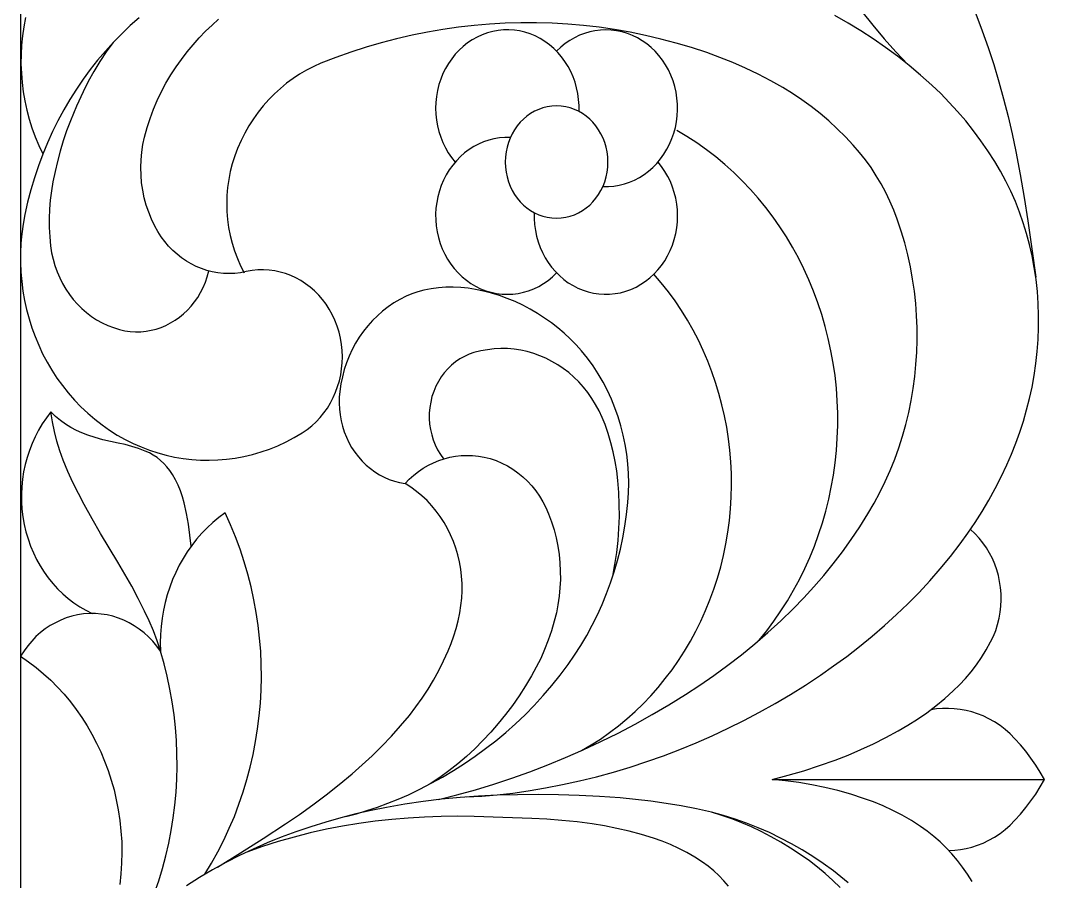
# Model space of a CAD drawing. Header units: millimetres. Extents: x 5940 to 9066, y 1327 to 3250.
# Drawn here: x 6726.5 to 6894.8, y 2338.6 to 2480.2 of the extents above; entities that cross this region are included whole.
import ezdxf

# ---------------------------------------------------------------- set-up
doc = ezdxf.new("R2010")
doc.units = ezdxf.units.MM
doc.layers.add('Default Layer', color=7, linetype='Continuous', lineweight=30)

msp = doc.modelspace()

# ---------------------------------------------------------------- linework, layer by layer
at = {"layer": 'Default Layer', "color": 18, "lineweight": 30, "true_color": 0x000000}
for points in [[(6799.72, 2352.51), (6802.28, 2352.65), (6804.84, 2352.86), (6807.39, 2353.14), (6809.93, 2353.5), (6809.93, 2353.5), (6812.76, 2353.98), (6815.58, 2354.52), (6818.38, 2355.14), (6821.17, 2355.83), (6823.94, 2356.59), (6826.7, 2357.41), (6829.43, 2358.3), (6832.15, 2359.27), (6834.84, 2360.29), (6837.51, 2361.39), (6840.16, 2362.55), (6842.78, 2363.78), (6845.38, 2365.08), (6847.95, 2366.44), (6850.5, 2367.86), (6853.01, 2369.35), (6855.5, 2370.9), (6857.95, 2372.52), (6857.95, 2372.52), (6860.13, 2374.03), (6862.28, 2375.61), (6864.38, 2377.24), (6866.45, 2378.93), (6868.48, 2380.67), (6870.47, 2382.47), (6870.47, 2382.47), (6872.34, 2384.27), (6874.16, 2386.12), (6875.93, 2388.03), (6877.65, 2390), (6879.31, 2392.02), (6880.91, 2394.1), (6880.91, 2394.1), (6882.17, 2395.84), (6883.38, 2397.62), (6884.53, 2399.44), (6885.63, 2401.3), (6886.68, 2403.2), (6887.67, 2405.14), (6888.6, 2407.1), (6888.6, 2407.1), (6889.37, 2408.86), (6890.07, 2410.64), (6890.72, 2412.45), (6891.31, 2414.28), (6891.85, 2416.13), (6892.32, 2418), (6892.73, 2419.89), (6893.08, 2421.79), (6893.08, 2421.79), (6893.38, 2423.75), (6893.6, 2425.72), (6893.74, 2427.69), (6893.82, 2429.67), (6893.82, 2431.65), (6893.75, 2433.62), (6893.61, 2435.6), (6893.39, 2437.56), (6893.1, 2439.52), (6892.74, 2441.47), (6892.74, 2441.47), (6892.33, 2443.3), (6891.85, 2445.12), (6891.3, 2446.9), (6890.68, 2448.66), (6890, 2450.39), (6889.25, 2452.09), (6888.43, 2453.76), (6887.55, 2455.38), (6886.61, 2456.97), (6886.61, 2456.97), (6885.49, 2458.7), (6884.32, 2460.39), (6883.1, 2462.03), (6881.83, 2463.63), (6880.51, 2465.17), (6879.14, 2466.67), (6877.72, 2468.12), (6876.26, 2469.51), (6876.26, 2469.51), (6874.42, 2471.16), (6872.54, 2472.75), (6870.61, 2474.27), (6868.64, 2475.73), (6866.63, 2477.12), (6864.59, 2478.45), (6862.51, 2479.72), (6862.51, 2479.72), (6860.32, 2480.97)], [(6864.76, 2481.6), (6866.59, 2479.36), (6868.45, 2477.16), (6870.37, 2475.02), (6872.33, 2472.92)], [(6883.52, 2481.22), (6884.55, 2478.47), (6885.53, 2475.7), (6886.44, 2472.91), (6887.29, 2470.09), (6888.07, 2467.25), (6888.8, 2464.38), (6889.47, 2461.51), (6890.07, 2458.61), (6890.07, 2458.61), (6890.78, 2454.83), (6891.43, 2451.03), (6892.03, 2447.23), (6892.03, 2447.23), (6892.7, 2442.6), (6893.34, 2437.97)], [(6745.99, 2480.59), (6744.53, 2479.31), (6743.12, 2477.97), (6741.75, 2476.57), (6740.43, 2475.13), (6739.16, 2473.63), (6737.94, 2472.09), (6736.77, 2470.49), (6735.66, 2468.86), (6734.59, 2467.17), (6733.59, 2465.45), (6732.64, 2463.68), (6731.74, 2461.88), (6730.91, 2460.03), (6730.13, 2458.15), (6729.42, 2456.24), (6728.77, 2454.29), (6728.18, 2452.31), (6727.66, 2450.3), (6727.21, 2448.26), (6727.21, 2448.26), (6726.92, 2446.69), (6726.7, 2445.1), (6726.56, 2443.52), (6726.48, 2441.94), (6726.48, 2440.36), (6726.54, 2438.79), (6726.68, 2437.22), (6726.88, 2435.67), (6727.15, 2434.14), (6727.48, 2432.62), (6727.88, 2431.11), (6728.35, 2429.64), (6728.88, 2428.18), (6729.47, 2426.75), (6730.12, 2425.36), (6730.84, 2423.99), (6731.62, 2422.66), (6732.46, 2421.37), (6733.36, 2420.12), (6734.32, 2418.92), (6735.34, 2417.75), (6735.34, 2417.75), (6736.42, 2416.63), (6737.55, 2415.57), (6738.71, 2414.58), (6739.91, 2413.65), (6741.13, 2412.79), (6742.39, 2412), (6743.67, 2411.28), (6744.98, 2410.62), (6746.31, 2410.04), (6747.67, 2409.52), (6749.03, 2409.07), (6750.42, 2408.69), (6751.82, 2408.38), (6753.23, 2408.14), (6754.64, 2407.97), (6756.07, 2407.88), (6757.5, 2407.85), (6758.92, 2407.9), (6760.35, 2408.01), (6761.78, 2408.2), (6763.2, 2408.46), (6764.61, 2408.8), (6766.01, 2409.21), (6767.4, 2409.69), (6768.77, 2410.24), (6770.13, 2410.87), (6771.47, 2411.58), (6772.78, 2412.36), (6772.78, 2412.36), (6773.6, 2412.91), (6774.37, 2413.52), (6775.08, 2414.18), (6775.75, 2414.89), (6776.36, 2415.65), (6776.93, 2416.44), (6777.43, 2417.28), (6777.88, 2418.15), (6778.28, 2419.04), (6778.61, 2419.97), (6778.89, 2420.91), (6779.11, 2421.88), (6779.26, 2422.87), (6779.36, 2423.86), (6779.38, 2424.87), (6779.35, 2425.87), (6779.25, 2426.89), (6779.08, 2427.9), (6778.84, 2428.9), (6778.53, 2429.9), (6778.53, 2429.9), (6778.16, 2430.86), (6777.73, 2431.79), (6777.24, 2432.67), (6776.7, 2433.5), (6776.12, 2434.28), (6775.49, 2435.01), (6774.82, 2435.69), (6774.1, 2436.31), (6773.35, 2436.88), (6772.57, 2437.39), (6771.76, 2437.84), (6770.92, 2438.22), (6770.06, 2438.54), (6769.17, 2438.8), (6768.27, 2438.99), (6767.35, 2439.11), (6766.42, 2439.16), (6765.48, 2439.13), (6764.54, 2439.03), (6763.59, 2438.86), (6763.59, 2438.86), (6762.65, 2438.68), (6761.71, 2438.58), (6760.77, 2438.54), (6759.84, 2438.57), (6758.92, 2438.67), (6758.01, 2438.84), (6757.11, 2439.07), (6756.24, 2439.36), (6755.38, 2439.72), (6754.55, 2440.13), (6753.74, 2440.6), (6752.96, 2441.14), (6752.21, 2441.72), (6751.5, 2442.36), (6750.82, 2443.06), (6750.19, 2443.8), (6749.6, 2444.6), (6749.05, 2445.44), (6748.55, 2446.34), (6748.55, 2446.34), (6748.01, 2447.46), (6747.55, 2448.62), (6747.15, 2449.81), (6746.82, 2451.01), (6746.57, 2452.24), (6746.39, 2453.48), (6746.29, 2454.73), (6746.26, 2455.98), (6746.3, 2457.24), (6746.41, 2458.49), (6746.61, 2459.74), (6746.87, 2460.98), (6746.87, 2460.98), (6747.3, 2462.53), (6747.78, 2464.06), (6748.34, 2465.55), (6748.96, 2467.02), (6749.64, 2468.45), (6750.38, 2469.84), (6751.18, 2471.2), (6752.05, 2472.51), (6752.05, 2472.51), (6752.94, 2473.76), (6753.88, 2474.97), (6754.85, 2476.14), (6755.86, 2477.28), (6756.91, 2478.37), (6756.91, 2478.37), (6757.96, 2479.38), (6759.05, 2480.35)], [(6727.29, 2480.64), (6727.01, 2479.13), (6726.79, 2477.61), (6726.65, 2476.08), (6726.57, 2474.55), (6726.56, 2473.02), (6726.62, 2471.49), (6726.74, 2469.96), (6726.93, 2468.44), (6727.19, 2466.93), (6727.52, 2465.43), (6727.91, 2463.95), (6728.37, 2462.48), (6728.9, 2461.03), (6729.5, 2459.61), (6730.16, 2458.22)], [(6795.16, 2352.08), (6798.21, 2352.85), (6801.24, 2353.69), (6804.25, 2354.6), (6807.24, 2355.59), (6810.21, 2356.65), (6813.16, 2357.78), (6816.08, 2358.98), (6818.98, 2360.25), (6821.85, 2361.59), (6824.7, 2363), (6827.52, 2364.48), (6830.3, 2366.03), (6833.06, 2367.64), (6835.78, 2369.33), (6835.78, 2369.33), (6838.14, 2370.87), (6840.46, 2372.47), (6842.73, 2374.14), (6844.97, 2375.88), (6847.16, 2377.68), (6849.31, 2379.54), (6851.42, 2381.46), (6853.48, 2383.45), (6853.48, 2383.45), (6855.2, 2385.21), (6856.88, 2387.03), (6858.5, 2388.9), (6860.06, 2390.83), (6861.58, 2392.81), (6863.03, 2394.84), (6864.43, 2396.92), (6865.77, 2399.05), (6865.77, 2399.05), (6866.78, 2400.78), (6867.72, 2402.55), (6868.6, 2404.35), (6869.41, 2406.18), (6870.16, 2408.04), (6870.83, 2409.92), (6871.44, 2411.83), (6871.98, 2413.75), (6872.46, 2415.7), (6872.86, 2417.66), (6873.2, 2419.63), (6873.46, 2421.61), (6873.66, 2423.61), (6873.79, 2425.61), (6873.85, 2427.62), (6873.84, 2429.62), (6873.76, 2431.63), (6873.61, 2433.64), (6873.39, 2435.64), (6873.1, 2437.64), (6872.74, 2439.63), (6872.31, 2441.61), (6871.8, 2443.57), (6871.23, 2445.52), (6870.58, 2447.46), (6870.58, 2447.46), (6870.01, 2448.96), (6869.38, 2450.43), (6868.69, 2451.87), (6867.94, 2453.27), (6867.13, 2454.63), (6866.27, 2455.96), (6865.35, 2457.23), (6864.38, 2458.46), (6863.36, 2459.65), (6863.36, 2459.65), (6862.06, 2461.03), (6860.72, 2462.36), (6859.33, 2463.64), (6857.9, 2464.85), (6856.43, 2466.01), (6854.92, 2467.1), (6853.38, 2468.14), (6851.8, 2469.11), (6851.8, 2469.11), (6849.78, 2470.25), (6847.73, 2471.32), (6845.66, 2472.31), (6843.56, 2473.24), (6841.43, 2474.09), (6839.27, 2474.87), (6839.27, 2474.87), (6836.78, 2475.69), (6834.27, 2476.43), (6831.75, 2477.1), (6829.22, 2477.69), (6826.68, 2478.21), (6824.13, 2478.66), (6821.57, 2479.03), (6819.01, 2479.33), (6816.44, 2479.55), (6813.87, 2479.7), (6811.3, 2479.78), (6808.72, 2479.78), (6806.15, 2479.71), (6803.59, 2479.56), (6801.02, 2479.35), (6798.46, 2479.05), (6795.91, 2478.69), (6793.36, 2478.25), (6790.83, 2477.73), (6788.3, 2477.15), (6785.78, 2476.49), (6783.28, 2475.75), (6780.8, 2474.94), (6778.33, 2474.06), (6775.87, 2473.11), (6775.87, 2473.11), (6774.67, 2472.58), (6773.5, 2471.99), (6772.36, 2471.33), (6771.27, 2470.61), (6770.2, 2469.83), (6769.19, 2468.99), (6768.21, 2468.09), (6767.28, 2467.14), (6766.39, 2466.14), (6765.55, 2465.08), (6764.77, 2463.98), (6764.03, 2462.83), (6763.35, 2461.64), (6762.73, 2460.4), (6762.16, 2459.13), (6762.16, 2459.13), (6761.69, 2457.88), (6761.28, 2456.6), (6760.95, 2455.31), (6760.7, 2454.01), (6760.52, 2452.7), (6760.41, 2451.38), (6760.37, 2450.06), (6760.4, 2448.74), (6760.51, 2447.42), (6760.69, 2446.11), (6760.94, 2444.82), (6761.27, 2443.54), (6761.66, 2442.27), (6762.13, 2441.04), (6762.66, 2439.83), (6763.27, 2438.64)], [(6818.28, 2465.19), (6818.28, 2466.18), (6818.21, 2467.16), (6818.08, 2468.13), (6817.88, 2469.08), (6817.62, 2470), (6817.29, 2470.9), (6816.91, 2471.77), (6816.47, 2472.61), (6815.96, 2473.41), (6815.41, 2474.17), (6814.8, 2474.88), (6814.13, 2475.55), (6813.42, 2476.16), (6813.42, 2476.16), (6812.67, 2476.71), (6811.88, 2477.19), (6811.07, 2477.61), (6810.24, 2477.95), (6809.39, 2478.22), (6808.52, 2478.43), (6807.65, 2478.56), (6806.76, 2478.61), (6805.88, 2478.6), (6804.99, 2478.51), (6804.11, 2478.35), (6803.23, 2478.11), (6802.37, 2477.8), (6802.37, 2477.8), (6801.54, 2477.42), (6800.73, 2476.97), (6799.97, 2476.46), (6799.25, 2475.89), (6798.57, 2475.27), (6797.94, 2474.59), (6797.36, 2473.86), (6796.82, 2473.09), (6796.34, 2472.28), (6795.92, 2471.42), (6795.56, 2470.53), (6795.25, 2469.6), (6795.02, 2468.64), (6795.02, 2468.64), (6794.84, 2467.67), (6794.74, 2466.69), (6794.71, 2465.71), (6794.74, 2464.74), (6794.85, 2463.78), (6795.01, 2462.83), (6795.24, 2461.89), (6795.54, 2460.98), (6795.89, 2460.09), (6796.31, 2459.24), (6796.79, 2458.41), (6797.33, 2457.62), (6797.93, 2456.88)], [(6822.19, 2452.85), (6823.1, 2452.84), (6824, 2452.92), (6824.88, 2453.06), (6825.75, 2453.28), (6826.6, 2453.57), (6827.42, 2453.92), (6828.22, 2454.34), (6828.98, 2454.83), (6829.71, 2455.38), (6830.41, 2455.99), (6831.06, 2456.65), (6831.67, 2457.38), (6832.23, 2458.16), (6832.23, 2458.16), (6832.73, 2458.98), (6833.17, 2459.84), (6833.55, 2460.73), (6833.87, 2461.64), (6834.12, 2462.57), (6834.3, 2463.51), (6834.42, 2464.47), (6834.47, 2465.44), (6834.46, 2466.41), (6834.38, 2467.38), (6834.23, 2468.34), (6834.01, 2469.3), (6833.73, 2470.24), (6833.73, 2470.24), (6833.38, 2471.15), (6832.97, 2472.03), (6832.5, 2472.86), (6831.98, 2473.65), (6831.41, 2474.39), (6830.79, 2475.09), (6830.13, 2475.72), (6829.42, 2476.31), (6828.68, 2476.83), (6827.89, 2477.29), (6827.08, 2477.69), (6826.23, 2478.02), (6825.35, 2478.28), (6825.35, 2478.28), (6824.46, 2478.47), (6823.57, 2478.58), (6822.68, 2478.62), (6821.79, 2478.58), (6820.9, 2478.47), (6820.04, 2478.29), (6819.18, 2478.03), (6818.35, 2477.71), (6817.54, 2477.32), (6816.75, 2476.86), (6816, 2476.34), (6815.27, 2475.75), (6814.59, 2475.1)], [(6741.69, 2476.51), (6740.58, 2474.98), (6739.54, 2473.41), (6738.55, 2471.78), (6737.63, 2470.11), (6736.78, 2468.4), (6736.78, 2468.4), (6735.71, 2466.04), (6734.7, 2463.65), (6734.7, 2463.65), (6734.07, 2462.02), (6733.51, 2460.36), (6733.01, 2458.67), (6733.01, 2458.67), (6732.57, 2456.99), (6732.17, 2455.31), (6731.81, 2453.61), (6731.81, 2453.61), (6731.56, 2452.12), (6731.37, 2450.62), (6731.24, 2449.11), (6731.19, 2447.6), (6731.2, 2446.09), (6731.28, 2444.58), (6731.43, 2443.08), (6731.43, 2443.08), (6731.6, 2441.97), (6731.84, 2440.9), (6732.14, 2439.85), (6732.5, 2438.83), (6732.92, 2437.84), (6733.4, 2436.9), (6733.93, 2435.99), (6734.51, 2435.12), (6735.15, 2434.3), (6735.83, 2433.52), (6736.56, 2432.8), (6737.33, 2432.12), (6738.14, 2431.51), (6738.99, 2430.95), (6739.88, 2430.45), (6740.81, 2430.01), (6741.76, 2429.65), (6742.75, 2429.35), (6742.75, 2429.35), (6743.63, 2429.15), (6744.51, 2429.02), (6745.39, 2428.97), (6746.26, 2428.99), (6747.12, 2429.07), (6747.96, 2429.22), (6748.79, 2429.43), (6749.6, 2429.7), (6750.39, 2430.03), (6751.16, 2430.43), (6751.9, 2430.87), (6752.61, 2431.37), (6753.28, 2431.93), (6753.92, 2432.53), (6754.53, 2433.19), (6755.09, 2433.89), (6755.61, 2434.63), (6756.08, 2435.42), (6756.5, 2436.25), (6756.87, 2437.12), (6757.18, 2438.03), (6757.44, 2438.98)], [(6814.59, 2466.11), (6813.82, 2466.07), (6813.07, 2465.96), (6812.35, 2465.78), (6811.65, 2465.53), (6810.97, 2465.22), (6810.33, 2464.85), (6809.72, 2464.42), (6809.15, 2463.94), (6808.62, 2463.41), (6808.13, 2462.83), (6807.69, 2462.2), (6807.3, 2461.54), (6806.96, 2460.83), (6806.67, 2460.1), (6806.45, 2459.33), (6806.28, 2458.54), (6806.18, 2457.72), (6806.15, 2456.88), (6806.15, 2456.88), (6806.18, 2456.04), (6806.28, 2455.22), (6806.45, 2454.42), (6806.67, 2453.65), (6806.96, 2452.92), (6807.3, 2452.21), (6807.69, 2451.55), (6808.13, 2450.93), (6808.62, 2450.35), (6809.15, 2449.81), (6809.72, 2449.33), (6810.33, 2448.9), (6810.97, 2448.53), (6811.65, 2448.22), (6812.35, 2447.97), (6813.07, 2447.79), (6813.82, 2447.68), (6814.59, 2447.64), (6814.59, 2447.64), (6815.36, 2447.68), (6816.11, 2447.79), (6816.84, 2447.97), (6817.54, 2448.22), (6818.21, 2448.53), (6818.86, 2448.9), (6819.46, 2449.33), (6820.03, 2449.81), (6820.56, 2450.35), (6821.05, 2450.93), (6821.49, 2451.55), (6821.89, 2452.21), (6822.23, 2452.92), (6822.51, 2453.65), (6822.74, 2454.42), (6822.9, 2455.22), (6823, 2456.04), (6823.04, 2456.88), (6823.04, 2456.88), (6823, 2457.72), (6822.9, 2458.54), (6822.74, 2459.33), (6822.51, 2460.1), (6822.23, 2460.83), (6821.89, 2461.54), (6821.49, 2462.2), (6821.05, 2462.83), (6820.56, 2463.41), (6820.03, 2463.94), (6819.46, 2464.42), (6818.86, 2464.85), (6818.21, 2465.22), (6817.54, 2465.53), (6816.84, 2465.78), (6816.11, 2465.96), (6815.36, 2466.07), (6814.59, 2466.11)], [(6806.99, 2460.9), (6806.08, 2460.91), (6805.19, 2460.84), (6804.3, 2460.69), (6803.44, 2460.47), (6802.59, 2460.19), (6801.76, 2459.83), (6800.97, 2459.41), (6800.2, 2458.92), (6799.47, 2458.38), (6798.78, 2457.77), (6798.12, 2457.1), (6797.52, 2456.37), (6796.96, 2455.59), (6796.96, 2455.59), (6796.45, 2454.77), (6796.01, 2453.91), (6795.63, 2453.03), (6795.32, 2452.12), (6795.07, 2451.18), (6794.89, 2450.24), (6794.77, 2449.28), (6794.71, 2448.31), (6794.73, 2447.34), (6794.81, 2446.38), (6794.95, 2445.41), (6795.17, 2444.46), (6795.46, 2443.51), (6795.46, 2443.51), (6795.81, 2442.6), (6796.22, 2441.72), (6796.68, 2440.89), (6797.2, 2440.1), (6797.77, 2439.36), (6798.39, 2438.67), (6799.06, 2438.03), (6799.76, 2437.45), (6800.51, 2436.92), (6801.29, 2436.46), (6802.11, 2436.06), (6802.96, 2435.73), (6803.83, 2435.47), (6803.83, 2435.47), (6804.72, 2435.28), (6805.62, 2435.17), (6806.51, 2435.13), (6807.4, 2435.17), (6808.28, 2435.28), (6809.15, 2435.47), (6810, 2435.72), (6810.84, 2436.04), (6811.65, 2436.43), (6812.43, 2436.89), (6813.19, 2437.41), (6813.91, 2438), (6814.59, 2438.65)], [(6847.86, 2378.26), (6849.12, 2379.82), (6850.32, 2381.42), (6851.46, 2383.07), (6852.54, 2384.76), (6853.55, 2386.49), (6854.5, 2388.25), (6855.38, 2390.05), (6856.2, 2391.88), (6856.96, 2393.74), (6857.65, 2395.63), (6858.27, 2397.54), (6858.83, 2399.48), (6859.31, 2401.44), (6859.73, 2403.42), (6860.08, 2405.42), (6860.37, 2407.43), (6860.58, 2409.46), (6860.72, 2411.49), (6860.79, 2413.54), (6860.79, 2415.59), (6860.71, 2417.64), (6860.57, 2419.7), (6860.35, 2421.76), (6860.05, 2423.82), (6860.05, 2423.82), (6859.69, 2425.86), (6859.25, 2427.87), (6858.74, 2429.86), (6858.17, 2431.82), (6857.53, 2433.75), (6856.82, 2435.64), (6856.05, 2437.51), (6855.22, 2439.33), (6854.33, 2441.11), (6853.37, 2442.86), (6852.36, 2444.56), (6851.29, 2446.22), (6850.16, 2447.84), (6848.98, 2449.4), (6847.74, 2450.92), (6846.45, 2452.39), (6845.1, 2453.8), (6843.71, 2455.16), (6842.27, 2456.46), (6840.77, 2457.71), (6839.24, 2458.89), (6837.65, 2460.01), (6836.02, 2461.07), (6834.35, 2462.06)], [(6810.91, 2448.56), (6810.91, 2447.57), (6810.97, 2446.59), (6811.1, 2445.62), (6811.3, 2444.68), (6811.57, 2443.75), (6811.89, 2442.85), (6812.28, 2441.98), (6812.72, 2441.14), (6813.22, 2440.34), (6813.78, 2439.58), (6814.39, 2438.87), (6815.05, 2438.2), (6815.76, 2437.59), (6815.76, 2437.59), (6816.52, 2437.04), (6817.3, 2436.56), (6818.11, 2436.14), (6818.95, 2435.8), (6819.8, 2435.53), (6820.66, 2435.33), (6821.54, 2435.2), (6822.42, 2435.14), (6823.31, 2435.15), (6824.2, 2435.24), (6825.08, 2435.4), (6825.95, 2435.64), (6826.81, 2435.95), (6826.81, 2435.95), (6827.65, 2436.33), (6828.45, 2436.78), (6829.21, 2437.29), (6829.93, 2437.86), (6830.61, 2438.48), (6831.25, 2439.16), (6831.83, 2439.89), (6832.36, 2440.66), (6832.84, 2441.48), (6833.26, 2442.33), (6833.63, 2443.23), (6833.93, 2444.15), (6834.17, 2445.11), (6834.17, 2445.11), (6834.34, 2446.08), (6834.44, 2447.06), (6834.48, 2448.04), (6834.44, 2449.01), (6834.34, 2449.97), (6834.17, 2450.92), (6833.94, 2451.86), (6833.65, 2452.77), (6833.29, 2453.66), (6832.87, 2454.52), (6832.39, 2455.34), (6831.85, 2456.13), (6831.26, 2456.88)], [(6818.71, 2360.12), (6820.28, 2361.04), (6821.82, 2362.02), (6823.31, 2363.07), (6824.76, 2364.17), (6826.16, 2365.34), (6827.52, 2366.55), (6828.83, 2367.83), (6830.09, 2369.15), (6831.3, 2370.52), (6832.46, 2371.95), (6833.57, 2373.42), (6834.63, 2374.93), (6835.63, 2376.49), (6836.58, 2378.09), (6837.47, 2379.73), (6838.3, 2381.41), (6839.08, 2383.13), (6839.79, 2384.88), (6840.44, 2386.66), (6841.03, 2388.48), (6841.56, 2390.32), (6842.02, 2392.19), (6842.41, 2394.09), (6842.74, 2396.01), (6842.74, 2396.01), (6842.99, 2397.94), (6843.18, 2399.87), (6843.3, 2401.81), (6843.34, 2403.74), (6843.32, 2405.66), (6843.23, 2407.58), (6843.07, 2409.49), (6842.85, 2411.38), (6842.55, 2413.27), (6842.2, 2415.13), (6841.77, 2416.98), (6841.28, 2418.81), (6840.73, 2420.62), (6840.11, 2422.4), (6839.44, 2424.16), (6838.69, 2425.89), (6837.89, 2427.59), (6837.02, 2429.26), (6836.1, 2430.89), (6835.11, 2432.48), (6834.07, 2434.04), (6832.97, 2435.55), (6831.8, 2437.03), (6830.58, 2438.45)], [(6779.94, 2349.28), (6781.69, 2349.74), (6783.43, 2350.26), (6785.16, 2350.83), (6786.87, 2351.45), (6788.56, 2352.14), (6790.24, 2352.87), (6790.24, 2352.87), (6792.13, 2353.78), (6794, 2354.74), (6795.84, 2355.77), (6797.66, 2356.85), (6799.44, 2357.99), (6801.19, 2359.18), (6802.92, 2360.44), (6804.6, 2361.74), (6804.6, 2361.74), (6806.25, 2363.11), (6807.86, 2364.54), (6809.42, 2366.02), (6810.93, 2367.56), (6812.4, 2369.16), (6813.81, 2370.81), (6815.17, 2372.51), (6816.48, 2374.27), (6816.48, 2374.27), (6817.56, 2375.82), (6818.58, 2377.42), (6819.54, 2379.05), (6820.44, 2380.72), (6821.29, 2382.42), (6822.07, 2384.15), (6822.79, 2385.92), (6823.46, 2387.71), (6824.06, 2389.53), (6824.59, 2391.37), (6825.07, 2393.24), (6825.48, 2395.12), (6825.82, 2397.03), (6826.1, 2398.95), (6826.31, 2400.88), (6826.31, 2400.88), (6826.42, 2402.49), (6826.46, 2404.1), (6826.42, 2405.69), (6826.31, 2407.28), (6826.13, 2408.86), (6825.88, 2410.42), (6825.56, 2411.97), (6825.17, 2413.49), (6824.72, 2414.99), (6824.19, 2416.46), (6823.6, 2417.91), (6822.95, 2419.32), (6822.22, 2420.7), (6821.44, 2422.05), (6820.59, 2423.35), (6819.68, 2424.61), (6818.71, 2425.82), (6818.71, 2425.82), (6817.8, 2426.85), (6816.85, 2427.83), (6815.85, 2428.76), (6814.81, 2429.64), (6813.74, 2430.46), (6812.63, 2431.23), (6812.63, 2431.23), (6811.45, 2431.97), (6810.25, 2432.67), (6809.02, 2433.33), (6809.02, 2433.33), (6807.77, 2433.93), (6806.49, 2434.47), (6805.19, 2434.93), (6805.19, 2434.93), (6803.89, 2435.32), (6802.57, 2435.67), (6801.24, 2435.95), (6801.24, 2435.95), (6800.04, 2436.15), (6798.83, 2436.28), (6797.61, 2436.33), (6796.4, 2436.31), (6795.19, 2436.21), (6793.98, 2436.05), (6792.78, 2435.81), (6792.78, 2435.81), (6791.79, 2435.54), (6790.81, 2435.21), (6789.85, 2434.81), (6789.85, 2434.81), (6788.83, 2434.29), (6787.84, 2433.71), (6786.89, 2433.08), (6785.99, 2432.38), (6785.13, 2431.62), (6784.31, 2430.81), (6783.55, 2429.96), (6782.83, 2429.05), (6782.17, 2428.1), (6781.56, 2427.1), (6781, 2426.07), (6780.51, 2424.99), (6780.07, 2423.89), (6779.69, 2422.75), (6779.38, 2421.58), (6779.13, 2420.39), (6778.95, 2419.17), (6778.95, 2419.17), (6778.87, 2418.2), (6778.85, 2417.23), (6778.9, 2416.26), (6779, 2415.3), (6779.17, 2414.36), (6779.4, 2413.43), (6779.69, 2412.52), (6780.04, 2411.64), (6780.45, 2410.78), (6780.91, 2409.95), (6781.44, 2409.16), (6781.44, 2409.16), (6782.01, 2408.41), (6782.62, 2407.71), (6783.28, 2407.07), (6783.98, 2406.48), (6784.71, 2405.94), (6785.47, 2405.47), (6786.27, 2405.05), (6787.09, 2404.7), (6787.93, 2404.41), (6788.8, 2404.19), (6789.68, 2404.04), (6789.68, 2404.04), (6790.38, 2404.75), (6791.12, 2405.41), (6791.89, 2406.01), (6792.69, 2406.55), (6793.52, 2407.03), (6794.37, 2407.45), (6795.24, 2407.81), (6796.14, 2408.11), (6797.05, 2408.35), (6797.97, 2408.52), (6798.91, 2408.62), (6799.85, 2408.66), (6800.79, 2408.64), (6801.74, 2408.54), (6802.69, 2408.37), (6802.69, 2408.37), (6803.69, 2408.12), (6804.66, 2407.8), (6805.61, 2407.4), (6806.52, 2406.94), (6807.4, 2406.4), (6808.24, 2405.81), (6809.04, 2405.15), (6809.8, 2404.44), (6810.51, 2403.67), (6811.18, 2402.84), (6811.79, 2401.96), (6812.35, 2401.04), (6812.85, 2400.07), (6813.28, 2399.05), (6813.28, 2399.05), (6813.76, 2397.75), (6814.17, 2396.43), (6814.51, 2395.1), (6814.78, 2393.74), (6814.99, 2392.38), (6815.13, 2391.01), (6815.2, 2389.63), (6815.21, 2388.25), (6815.15, 2386.86), (6815.02, 2385.49), (6814.82, 2384.11), (6814.55, 2382.75), (6814.22, 2381.4), (6814.22, 2381.4), (6813.75, 2379.83), (6813.22, 2378.28), (6812.63, 2376.76), (6811.98, 2375.27), (6811.26, 2373.82), (6810.48, 2372.4), (6810.48, 2372.4), (6809.49, 2370.74), (6808.45, 2369.12), (6807.35, 2367.56), (6806.2, 2366.03), (6805.01, 2364.56), (6803.76, 2363.13), (6802.47, 2361.76), (6801.14, 2360.43), (6799.76, 2359.16), (6798.34, 2357.95), (6796.88, 2356.79), (6795.38, 2355.69), (6793.84, 2354.64)], [(6823.82, 2388.78), (6824.19, 2390.72), (6824.48, 2392.68), (6824.7, 2394.64), (6824.84, 2396.61), (6824.91, 2398.59), (6824.9, 2400.57), (6824.82, 2402.55), (6824.66, 2404.52), (6824.66, 2404.52), (6824.47, 2406.1), (6824.21, 2407.66), (6823.89, 2409.21), (6823.51, 2410.74), (6823.06, 2412.25), (6822.55, 2413.74), (6822.55, 2413.74), (6822.1, 2414.88), (6821.58, 2415.98), (6821.01, 2417.03), (6820.39, 2418.03), (6819.71, 2418.98), (6818.99, 2419.88), (6818.23, 2420.73), (6817.42, 2421.52), (6816.58, 2422.26), (6815.69, 2422.93), (6814.78, 2423.55), (6813.83, 2424.11), (6812.85, 2424.61), (6811.85, 2425.04), (6810.83, 2425.41), (6809.78, 2425.71), (6808.72, 2425.94), (6807.64, 2426.1), (6806.55, 2426.2), (6805.45, 2426.22), (6804.34, 2426.16), (6803.23, 2426.03), (6802.12, 2425.83), (6801.01, 2425.54), (6801.01, 2425.54), (6800.2, 2425.27), (6799.43, 2424.92), (6798.69, 2424.51), (6797.99, 2424.03), (6797.33, 2423.49), (6796.71, 2422.9), (6796.14, 2422.25), (6795.62, 2421.55), (6795.16, 2420.8), (6794.75, 2420.01), (6794.4, 2419.18), (6794.11, 2418.31), (6794.11, 2418.31), (6793.9, 2417.42), (6793.75, 2416.52), (6793.67, 2415.62), (6793.67, 2414.71), (6793.73, 2413.81), (6793.86, 2412.93), (6794.06, 2412.05), (6794.32, 2411.2), (6794.65, 2410.37), (6795.04, 2409.57), (6795.5, 2408.8), (6796.01, 2408.07)], [(6754.52, 2393.71), (6754.33, 2395.52), (6754.08, 2397.32), (6753.75, 2399.1), (6753.36, 2400.87), (6753.36, 2400.87), (6753.1, 2401.85), (6752.77, 2402.81), (6752.39, 2403.74), (6751.95, 2404.65), (6751.46, 2405.52), (6751.46, 2405.52), (6751.03, 2406.16), (6750.56, 2406.77), (6750.05, 2407.32), (6749.5, 2407.83), (6748.92, 2408.3), (6748.3, 2408.71), (6747.66, 2409.07), (6746.98, 2409.37), (6746.98, 2409.37), (6745.89, 2409.78), (6744.78, 2410.13), (6743.66, 2410.42), (6742.52, 2410.66), (6742.52, 2410.66), (6741.26, 2410.91), (6740.01, 2411.22), (6738.77, 2411.57), (6737.54, 2411.98), (6737.54, 2411.98), (6736.59, 2412.34), (6735.67, 2412.77), (6734.77, 2413.26), (6733.9, 2413.81), (6733.06, 2414.41), (6732.26, 2415.07), (6731.49, 2415.79), (6731.49, 2415.79), (6730.75, 2414.82), (6730.07, 2413.82), (6729.44, 2412.78), (6728.88, 2411.71), (6728.38, 2410.6), (6727.94, 2409.47), (6727.56, 2408.31), (6727.24, 2407.13), (6726.99, 2405.94), (6726.8, 2404.72), (6726.68, 2403.5), (6726.63, 2402.27), (6726.64, 2401.03), (6726.72, 2399.79), (6726.87, 2398.55), (6727.08, 2397.31), (6727.08, 2397.31), (6727.37, 2396.1), (6727.72, 2394.91), (6728.13, 2393.75), (6728.6, 2392.62), (6729.13, 2391.53), (6729.72, 2390.48), (6730.36, 2389.47), (6731.05, 2388.51), (6731.8, 2387.59), (6732.59, 2386.72), (6733.43, 2385.9), (6734.32, 2385.13), (6735.24, 2384.42), (6736.21, 2383.77), (6737.22, 2383.18), (6738.27, 2382.66)], [(6748.53, 2336.72), (6749.21, 2338.73), (6749.83, 2340.76), (6750.37, 2342.81), (6750.84, 2344.88), (6751.25, 2346.97), (6751.58, 2349.06), (6751.85, 2351.17), (6752.04, 2353.28), (6752.16, 2355.41), (6752.22, 2357.53), (6752.2, 2359.66), (6752.11, 2361.78), (6751.95, 2363.9), (6751.72, 2366.02), (6751.42, 2368.13), (6751.04, 2370.24), (6750.6, 2372.33), (6750.08, 2374.4), (6749.5, 2376.47), (6749.5, 2376.47), (6748.94, 2378.16), (6748.32, 2379.83), (6747.64, 2381.46), (6746.89, 2383.06), (6746.89, 2383.06), (6745.84, 2385.12), (6744.76, 2387.14), (6743.63, 2389.14), (6742.47, 2391.12), (6742.47, 2391.12), (6739.65, 2395.83), (6739.65, 2395.83), (6738.27, 2398.2), (6736.93, 2400.59), (6736.93, 2400.59), (6735.99, 2402.36), (6735.11, 2404.17), (6734.28, 2406.02), (6733.51, 2407.89), (6733.51, 2407.89), (6732.96, 2409.42), (6732.48, 2410.98), (6732.07, 2412.56), (6731.74, 2414.16), (6731.49, 2415.79)], [(6758.87, 2340.98), (6762.62, 2343.3), (6766.36, 2345.66), (6770.06, 2348.08), (6770.06, 2348.08), (6772.32, 2349.6), (6774.54, 2351.19), (6776.72, 2352.83), (6778.87, 2354.53), (6780.99, 2356.29), (6780.99, 2356.29), (6782.66, 2357.76), (6784.3, 2359.28), (6785.89, 2360.86), (6787.44, 2362.5), (6788.94, 2364.18), (6790.4, 2365.91), (6790.4, 2365.91), (6791.48, 2367.3), (6792.5, 2368.73), (6793.47, 2370.2), (6794.38, 2371.72), (6795.24, 2373.28), (6796.03, 2374.88), (6796.76, 2376.51), (6796.76, 2376.51), (6797.24, 2377.72), (6797.68, 2378.96), (6798.06, 2380.21), (6798.39, 2381.48), (6798.67, 2382.76), (6798.67, 2382.76), (6798.87, 2383.97), (6799, 2385.19), (6799.06, 2386.4), (6799.05, 2387.6), (6798.98, 2388.79), (6798.83, 2389.97), (6798.63, 2391.13), (6798.36, 2392.28), (6798.03, 2393.4), (6797.63, 2394.5), (6797.18, 2395.57), (6796.67, 2396.61), (6796.11, 2397.61), (6795.48, 2398.58), (6794.81, 2399.5), (6794.08, 2400.38), (6793.3, 2401.22), (6792.46, 2402.01), (6791.58, 2402.74), (6790.65, 2403.42), (6789.68, 2404.04)], [(6756.78, 2339.78), (6757.89, 2341.62), (6758.93, 2343.5), (6759.9, 2345.41), (6760.8, 2347.34), (6761.63, 2349.31), (6762.39, 2351.31), (6763.08, 2353.32), (6763.69, 2355.36), (6764.24, 2357.42), (6764.72, 2359.5), (6765.12, 2361.59), (6765.46, 2363.69), (6765.72, 2365.81), (6765.91, 2367.93), (6766.03, 2370.06), (6766.08, 2372.19), (6766.05, 2374.32), (6765.96, 2376.45), (6765.79, 2378.58), (6765.55, 2380.71), (6765.24, 2382.82), (6764.85, 2384.93), (6764.4, 2387.02), (6763.87, 2389.1), (6763.27, 2391.17), (6762.59, 2393.21), (6761.84, 2395.24), (6761.02, 2397.24), (6760.13, 2399.22), (6760.13, 2399.22), (6759.09, 2398.45), (6758.1, 2397.63), (6757.16, 2396.76), (6756.27, 2395.84), (6755.42, 2394.87), (6754.63, 2393.86), (6753.89, 2392.81), (6753.2, 2391.71), (6752.57, 2390.58), (6751.99, 2389.42), (6751.46, 2388.23), (6751, 2387), (6750.59, 2385.75), (6750.25, 2384.48), (6749.96, 2383.18), (6749.74, 2381.87), (6749.58, 2380.53), (6749.49, 2379.19), (6749.46, 2377.83), (6749.5, 2376.47), (6749.5, 2376.47), (6748.89, 2377.31), (6748.23, 2378.09), (6747.53, 2378.82), (6746.79, 2379.49), (6746.01, 2380.1), (6745.19, 2380.65), (6744.35, 2381.13), (6743.47, 2381.56), (6742.58, 2381.91), (6741.65, 2382.2), (6740.71, 2382.42), (6739.76, 2382.57), (6738.79, 2382.65), (6737.81, 2382.65), (6737.81, 2382.65), (6736.83, 2382.58), (6735.87, 2382.43), (6734.92, 2382.21), (6733.99, 2381.93), (6733.09, 2381.57), (6732.22, 2381.15), (6731.37, 2380.67), (6730.55, 2380.12), (6729.78, 2379.51), (6729.03, 2378.85), (6728.34, 2378.12), (6727.68, 2377.35), (6727.07, 2376.52), (6726.51, 2375.64), (6726.51, 2375.64), (6727.82, 2374.73), (6729.08, 2373.77), (6730.29, 2372.75), (6731.46, 2371.68), (6732.58, 2370.55), (6733.65, 2369.38), (6734.68, 2368.15), (6735.65, 2366.88), (6736.56, 2365.56), (6737.43, 2364.2), (6738.23, 2362.8), (6738.99, 2361.36), (6739.68, 2359.89), (6740.31, 2358.38), (6740.89, 2356.84), (6741.4, 2355.27), (6741.85, 2353.67), (6742.23, 2352.04), (6742.55, 2350.39), (6742.55, 2350.39), (6742.82, 2348.63), (6743, 2346.87), (6743.11, 2345.1), (6743.14, 2343.34), (6743.1, 2341.59), (6742.99, 2339.84), (6742.79, 2338.1)], [(6850.02, 2355.36), (6852.64, 2356.06), (6855.23, 2356.82), (6857.81, 2357.66), (6860.36, 2358.56), (6860.36, 2358.56), (6862.49, 2359.39), (6864.59, 2360.28), (6866.66, 2361.23), (6868.71, 2362.26), (6870.74, 2363.35), (6870.74, 2363.35), (6872.34, 2364.28), (6873.9, 2365.29), (6875.44, 2366.35), (6876.93, 2367.48), (6878.38, 2368.67), (6879.79, 2369.93), (6879.79, 2369.93), (6880.82, 2370.93), (6881.8, 2371.98), (6882.74, 2373.09), (6883.62, 2374.24), (6884.44, 2375.44), (6885.21, 2376.69), (6885.93, 2377.98), (6885.93, 2377.98), (6886.38, 2378.93), (6886.76, 2379.89), (6887.08, 2380.87), (6887.32, 2381.87), (6887.5, 2382.87), (6887.61, 2383.88), (6887.66, 2384.9), (6887.64, 2385.91), (6887.56, 2386.91), (6887.41, 2387.91), (6887.21, 2388.89), (6886.93, 2389.85), (6886.6, 2390.79), (6886.21, 2391.71), (6885.75, 2392.6), (6885.24, 2393.46), (6884.67, 2394.28), (6884.04, 2395.06), (6883.35, 2395.79), (6882.6, 2396.48)], [(6882.87, 2338.59), (6882.12, 2339.8), (6881.32, 2340.96), (6880.46, 2342.07), (6879.56, 2343.14), (6878.61, 2344.15), (6877.62, 2345.11), (6876.58, 2346.02), (6875.5, 2346.87), (6874.38, 2347.66), (6874.38, 2347.66), (6872.9, 2348.61), (6871.39, 2349.48), (6869.84, 2350.29), (6868.27, 2351.02), (6866.67, 2351.68), (6865.05, 2352.27), (6865.05, 2352.27), (6862.94, 2352.94), (6860.82, 2353.54), (6858.69, 2354.06), (6856.54, 2354.5), (6854.38, 2354.86), (6852.21, 2355.15), (6850.02, 2355.36), (6850.02, 2355.36), (6872.4, 2355.36), (6872.4, 2355.36), (6894.78, 2355.36), (6894.78, 2355.36), (6894.08, 2356.58), (6893.34, 2357.75), (6892.54, 2358.89), (6891.71, 2360), (6890.83, 2361.06), (6889.91, 2362.08), (6889.91, 2362.08), (6889.14, 2362.86), (6888.32, 2363.58), (6887.47, 2364.23), (6886.57, 2364.83), (6885.64, 2365.36), (6884.68, 2365.83), (6884.68, 2365.83), (6883.77, 2366.19), (6882.83, 2366.48), (6881.88, 2366.72), (6880.93, 2366.89), (6879.96, 2367.01), (6878.99, 2367.05), (6878.02, 2367.04), (6877.05, 2366.96), (6876.08, 2366.82)], [(6879.07, 2343.68), (6880.03, 2343.73), (6880.98, 2343.84), (6881.93, 2344.02), (6882.86, 2344.25), (6883.78, 2344.55), (6884.68, 2344.9), (6884.68, 2344.9), (6885.65, 2345.37), (6886.58, 2345.9), (6887.47, 2346.5), (6888.33, 2347.16), (6889.15, 2347.88), (6889.92, 2348.66), (6889.92, 2348.66), (6890.84, 2349.68), (6891.72, 2350.74), (6892.55, 2351.84), (6893.34, 2352.98), (6894.08, 2354.16), (6894.78, 2355.36)], [(6862.51, 2338.36), (6861.33, 2339.39), (6860.09, 2340.36), (6860.09, 2340.36), (6858.42, 2341.57), (6856.71, 2342.72), (6854.97, 2343.79), (6853.2, 2344.81), (6851.4, 2345.75), (6849.57, 2346.63), (6847.71, 2347.44), (6845.83, 2348.18), (6843.92, 2348.85), (6842, 2349.45), (6840.05, 2349.98), (6840.05, 2349.98), (6837.57, 2350.53), (6835.08, 2351.02), (6832.58, 2351.44), (6830.07, 2351.8), (6827.55, 2352.1), (6825.03, 2352.33), (6825.03, 2352.33), (6821.66, 2352.57), (6818.29, 2352.74), (6814.92, 2352.85), (6811.55, 2352.89), (6808.17, 2352.87), (6804.8, 2352.79), (6804.8, 2352.79), (6801.76, 2352.65), (6798.72, 2352.43), (6795.69, 2352.13), (6792.66, 2351.76), (6789.65, 2351.31), (6786.64, 2350.79), (6786.64, 2350.79), (6784.12, 2350.28), (6781.62, 2349.71), (6779.12, 2349.07), (6776.65, 2348.37), (6774.19, 2347.6), (6771.74, 2346.77), (6769.32, 2345.87), (6769.32, 2345.87), (6767.01, 2344.94), (6764.73, 2343.94), (6762.48, 2342.87), (6760.25, 2341.73), (6758.06, 2340.52), (6755.9, 2339.24), (6753.77, 2337.89)], [(6861.2, 2337.61), (6860, 2338.78), (6858.75, 2339.89), (6857.46, 2340.96), (6856.14, 2341.97), (6856.14, 2341.97), (6854.61, 2343.04), (6853.06, 2344.07), (6851.47, 2345.04), (6849.86, 2345.95), (6848.23, 2346.81), (6848.23, 2346.81), (6846.63, 2347.57), (6845.02, 2348.27), (6843.38, 2348.9), (6841.73, 2349.47), (6840.05, 2349.98)], [(6842.86, 2337.83), (6842.09, 2338.72), (6841.27, 2339.56), (6840.41, 2340.35), (6839.5, 2341.1), (6838.55, 2341.78), (6838.55, 2341.78), (6837.29, 2342.6), (6835.99, 2343.35), (6834.67, 2344.04), (6833.32, 2344.66), (6831.94, 2345.22), (6830.54, 2345.71), (6830.54, 2345.71), (6828.55, 2346.32), (6826.53, 2346.86), (6824.51, 2347.33), (6822.47, 2347.73), (6820.42, 2348.06), (6820.42, 2348.06), (6817.95, 2348.39), (6815.48, 2348.64), (6813.01, 2348.84), (6810.53, 2348.97), (6810.53, 2348.97), (6805.77, 2349.14), (6801.02, 2349.28), (6801.02, 2349.28), (6798.31, 2349.32), (6795.6, 2349.29), (6792.89, 2349.2), (6790.19, 2349.03), (6787.49, 2348.8), (6784.8, 2348.5), (6782.11, 2348.14), (6782.11, 2348.14), (6779.42, 2347.7), (6776.76, 2347.18), (6774.1, 2346.59), (6771.46, 2345.91), (6768.84, 2345.17), (6766.24, 2344.34), (6763.66, 2343.44)]]:
    msp.add_lwpolyline(points, dxfattribs=at)
msp.add_polyline3d([(6726.51, 3072.11, 0), (6726.51, 2275.2, 0), (6726.51, 1478.3, 0)], dxfattribs=at)

doc.saveas('drawing.dxf')
